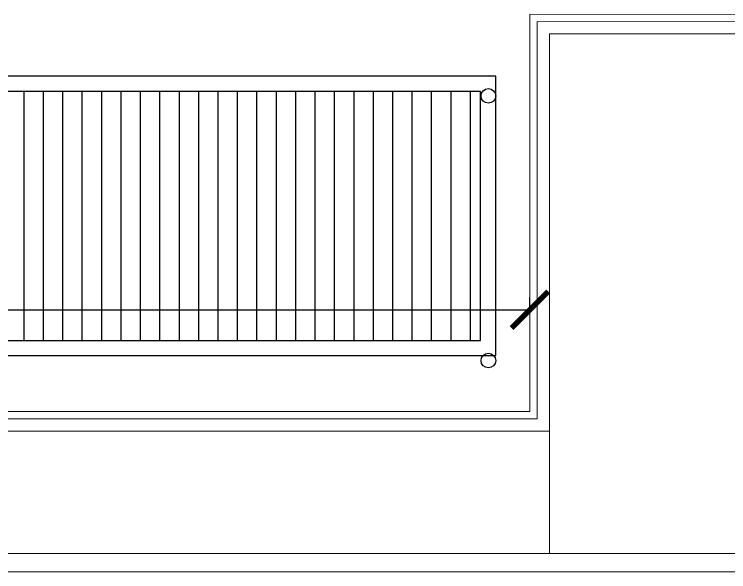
# Model space of a CAD drawing. Header units: millimetres. Extents: x 106699 to 122058, y 158555 to 162844.
# Drawn here: x 113888.6 to 114005.5, y 161696.4 to 161787.6 of the extents above; entities that cross this region are included whole.
import ezdxf

# ---------------------------------------------------------------- set-up
doc = ezdxf.new("R2010")
doc.units = ezdxf.units.MM
doc.layers.add('300_Z4_STR_F03$0$AUDIT_D_220920114151-103', color=251, linetype='Continuous', lineweight=5)
doc.layers.add('S2000-002 Çizgi', color=7, linetype='Continuous')
doc.styles.add('ROMANSTW', font='georgia.ttf')
doc.dimstyles.new('M1', dxfattribs={"dimtxt": 11, "dimasz": 6, "dimexe": 2, "dimexo": 16, "dimgap": 3, "dimtad": 1, "dimdec": 0, "dimzin": 12, "dimdsep": 46, "dimtxsty": 'ROMANSTW', "dimblk": 'ARCHTICK', "dimcen": 0.09, "dimclrd": 251, "dimclre": 251, "dimclrt": 1, "dimadec": 0, "dimazin": 0, "dimtfac": 1, "dimtdec": 0, "dimtix": 1, "dimtmove": 0, "dimatfit": 3, "dimldrblk": 'ARCHTICK', "dimfxl": 1, "dimtolj": 1, "dimtzin": 0, "dimarcsym": 0})

# ---------------------------------------------------------------- blocks, each defined once
blk = doc.blocks.new('_ArchTick')
at = {"color": 0, "linetype": 'ByBlock', "const_width": 0.15}
blk.add_lwpolyline([(-0.5, -0.5), (0.5, 0.5)], dxfattribs=at)
blk = doc.blocks.new('*D455')
at = {"layer": 'Defpoints', "color": 0, "transparency": 16777216}
for p in [(2453.65, 546.41), (2132.53, 529.74), (2453.65, 529.74)]:
    blk.add_point(p, dxfattribs=at)
at = {"layer": 'S2000-002 Çizgi', "color": 251, "lineweight": -2, "transparency": 16777216}
for p, q in [((2132.53, 545.74), (2132.53, 548.41)), ((2453.65, 545.74), (2453.65, 548.41)), ((2132.53, 546.41), (2453.65, 546.41))]:
    blk.add_line(p, q, dxfattribs=at)
at = {"layer": 'S2000-002 Çizgi', "color": 251, "lineweight": -2, "transparency": 16777216, "xscale": 6, "yscale": 6, "zscale": 6, "rotation": 180}
blk.add_blockref('_ArchTick', (2132.53, 546.41), dxfattribs=at)
at = {"layer": 'S2000-002 Çizgi', "color": 251, "lineweight": -2, "transparency": 16777216, "xscale": 6, "yscale": 6, "zscale": 6}
blk.add_blockref('_ArchTick', (2453.65, 546.41), dxfattribs=at)
at = {"layer": 'S2000-002 Çizgi', "color": 1, "true_color": 0xff0000, "transparency": 16777216, "insert": (2293.09, 556.31), "char_height": 11, "attachment_point": 5, "style": 'ROMANSTW'}
blk.add_mtext('\\A1;321', dxfattribs=at)
blk = doc.blocks.new('A$Cda6c0cda')
at = {"layer": 'S2000-002 Çizgi', "true_color": 0x7a7a7a}
h = blk.add_hatch(dxfattribs=at)
h.set_pattern_fill('ANSI31', color=8, angle=45)
h.set_pattern_definition([(90, (520.502, 1000.0524), (-3.175, 9e-16), [])])
h.paths.add_polyline_path([(1558.7, 12.09), (1558.7, 52.79), (1391.3, 52.79), (1391.3, 12.09)])
at = {"color": 4}
blk.add_lwpolyline([(1388.8, 9.59), (1561.2, 9.59), (1561.2, 55.29), (1388.8, 55.29), (1388.8, 9.59)], dxfattribs=at)
blk.add_lwpolyline([(1391.3, 12.09), (1558.7, 12.09), (1558.7, 52.79), (1391.3, 52.79)], close=True, dxfattribs=at)
for centre in [(1560, 52.09), (1560, 8.79)]:
    blk.add_circle(centre, 1.2, dxfattribs=at)
blk = doc.blocks.new('A$Ce99efe13')
at = {"layer": '300_Z4_STR_F03$0$AUDIT_D_220920114151-103', "color": 251, "lineweight": 9, "true_color": 0x5c5c5c}
for points in [[(2021, 291.46), (2043, 291.46), (2043, 200.46), (388.88, 200.46)], [(2015, 291.61), (1951.8, 291.66), (1951.8, 226.66), (1630.68, 226.66)], [(2015, 290.41), (1953, 290.46), (1953, 225.46), (1629.48, 225.46)], [(1253.5, 203.46), (1955, 203.46), (1955, 223.46), (1253.5, 223.46), (1253.5, 203.46)]]:
    blk.add_lwpolyline(points, dxfattribs=at)
blk.add_lwpolyline([(2040, 203.46), (1955, 203.46), (1955, 288.46), (2040, 288.46)], close=True, dxfattribs=at)
at = {"layer": 'S2000-002 Çizgi'}
blk.add_blockref('A$Cda6c0cda', (385, 226.22), dxfattribs=at)
dim = blk.add_linear_dim(base=(1951.8, 243.34), p1=(1630.68, 226.66), p2=(1951.8, 226.66), dimstyle='M1', dxfattribs=at)
dim.commit()
dim.dimension.update_dxf_attribs({"geometry": '*D455', "text_midpoint": (1791.24, 253.23), "insert": (-501.85, -303.08)})

msp = doc.modelspace()

# ---------------------------------------------------------------- block references
at = {"layer": 'S2000-002 Çizgi'}
msp.add_blockref('A$Ce99efe13', (112021.19, 161495.93), dxfattribs=at)

doc.saveas('drawing.dxf')
